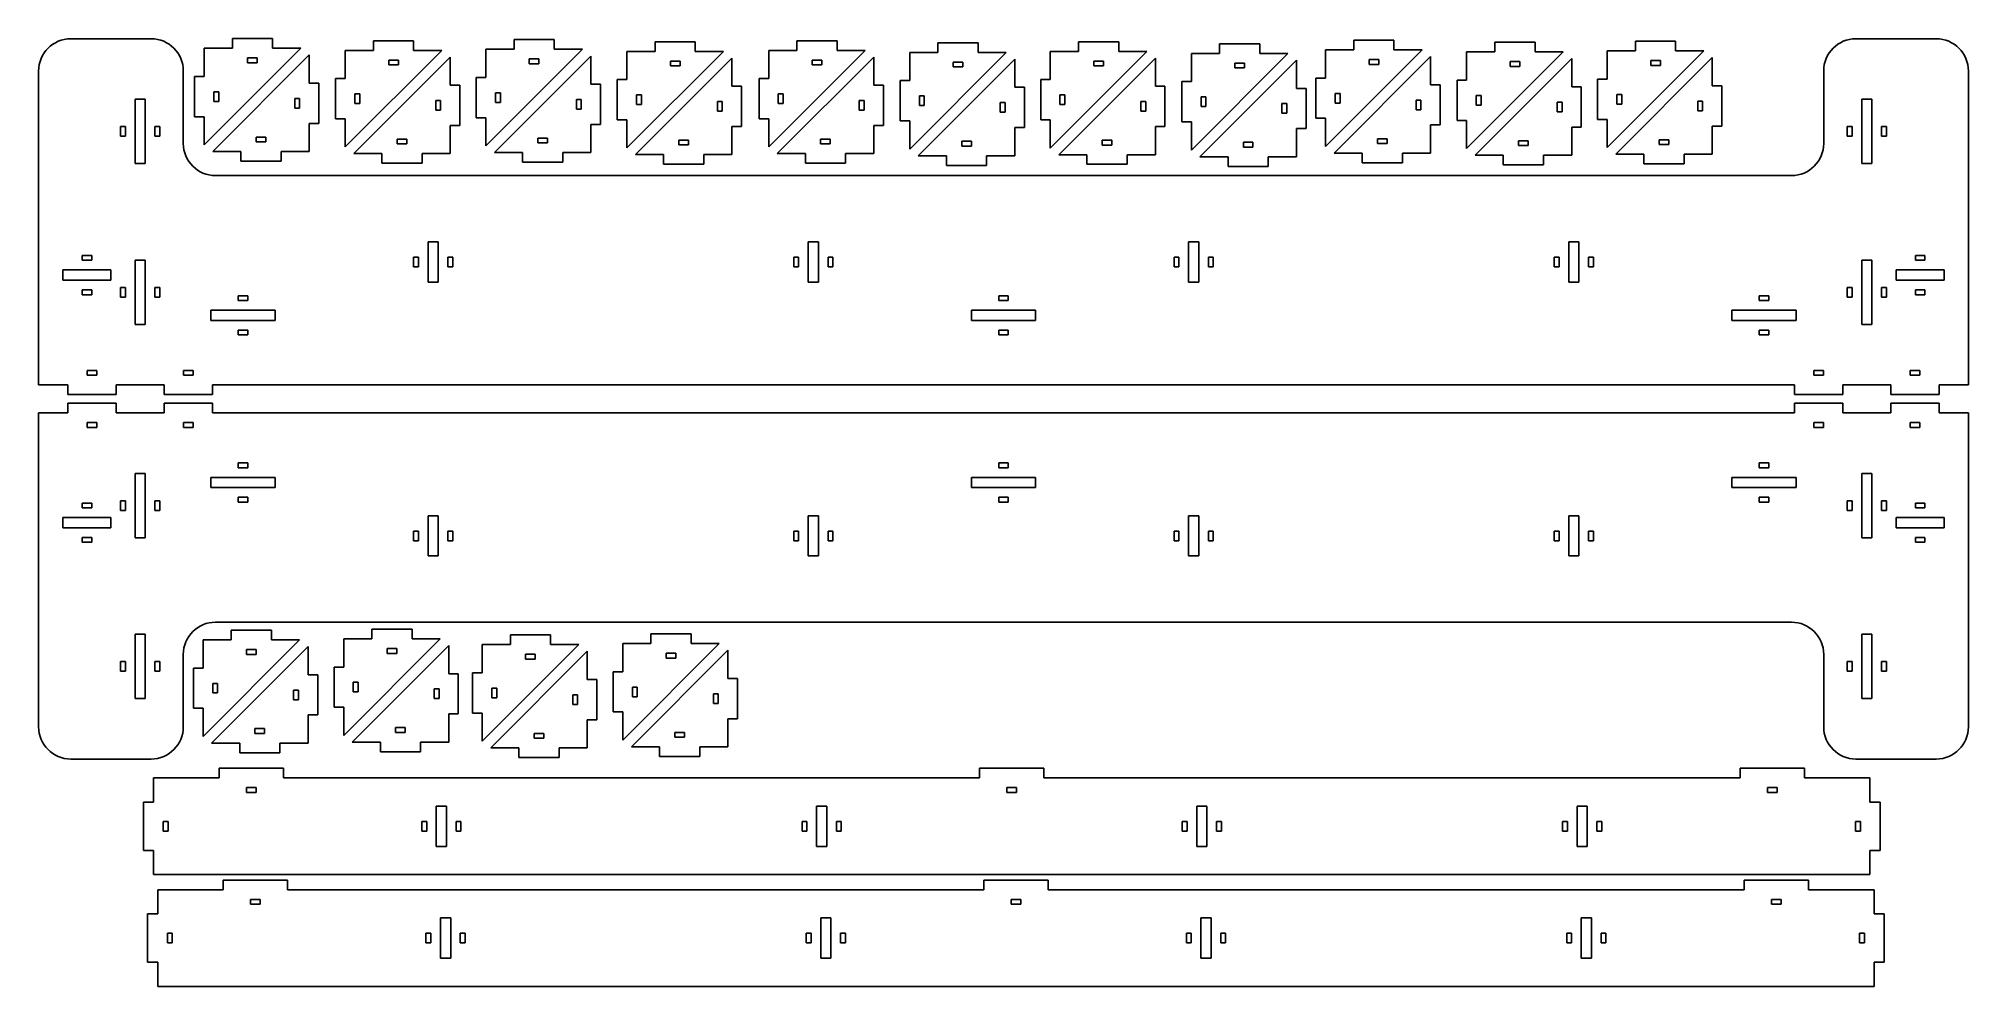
# Model space of a CAD drawing. Header units: millimetres. Extents: x 6 to 606, y 7 to 302.
import ezdxf

# ---------------------------------------------------------------- set-up
doc = ezdxf.new("R2010")
doc.units = ezdxf.units.MM

msp = doc.modelspace()

# ---------------------------------------------------------------- linework, layer by layer
at = {"color": 7, "linetype": 'Continuous', "lineweight": 25}
for p, q in [((40.79, 301.67), (15.79, 301.67)), ((66.04, 301.72), (66.04, 298.72)), ((78.54, 301.72), (66.04, 301.72)), ((78.54, 298.72), (78.54, 301.72)), ((109.89, 301.08), (109.89, 298.08)), ((122.39, 301.08), (109.89, 301.08)), ((122.39, 298.08), (122.39, 301.08)), ((153.61, 301.4), (153.61, 298.4)), ((166.11, 301.4), (153.61, 301.4)), ((166.11, 298.4), (166.11, 301.4)), ((197.46, 300.76), (197.46, 297.76)), ((209.96, 300.76), (197.46, 300.76)), ((209.96, 297.76), (209.96, 300.76)), ((241.53, 301.06), (241.53, 298.06)), ((254.03, 301.06), (241.53, 301.06)), ((254.03, 298.06), (254.03, 301.06)), ((285.39, 300.42), (285.39, 297.42)), ((297.89, 300.42), (285.39, 300.42)), ((297.89, 297.42), (297.89, 300.42)), ((329.1, 300.74), (329.1, 297.74)), ((341.6, 300.74), (329.1, 300.74)), ((341.6, 297.74), (341.6, 300.74)), ((372.96, 300.1), (372.96, 297.1)), ((385.46, 300.1), (372.96, 300.1)), ((385.46, 297.1), (385.46, 300.1)), ((414.69, 301.22), (414.69, 298.22)), ((427.19, 301.22), (414.69, 301.22)), ((427.19, 298.22), (427.19, 301.22)), ((458.54, 300.57), (458.54, 297.57)), ((471.04, 300.57), (458.54, 300.57)), ((471.04, 297.57), (471.04, 300.57)), ((502.26, 300.89), (502.26, 297.89)), ((514.76, 300.89), (502.26, 300.89)), ((514.76, 297.89), (514.76, 300.89)), ((595.79, 301.67), (570.79, 301.67)), ((66.04, 298.72), (57.29, 298.72)), ((57.29, 268.72), (87.29, 298.72)), ((57.29, 298.72), (57.29, 289.97)), ((89.94, 296.65), (59.94, 266.65)), ((70.79, 295.72), (70.79, 294.22)), ((73.79, 295.72), (70.79, 295.72)), ((70.79, 294.22), (73.79, 294.22)), ((73.79, 294.22), (73.79, 295.72)), ((87.29, 298.72), (78.54, 298.72)), ((89.94, 287.9), (89.94, 296.65)), ((109.89, 298.08), (101.14, 298.08)), ((101.14, 268.08), (131.14, 298.08)), ((101.14, 298.08), (101.14, 289.33)), ((133.79, 296), (103.79, 266)), ((114.64, 295.08), (114.64, 293.58)), ((117.64, 295.08), (114.64, 295.08)), ((117.64, 293.58), (117.64, 295.08)), ((131.14, 298.08), (122.39, 298.08)), ((133.79, 287.25), (133.79, 296)), ((153.61, 298.4), (144.86, 298.4)), ((144.86, 268.4), (174.86, 298.4)), ((144.86, 298.4), (144.86, 289.65)), ((177.51, 296.32), (147.51, 266.32)), ((158.36, 295.4), (158.36, 293.9)), ((161.36, 295.4), (158.36, 295.4)), ((161.36, 293.9), (161.36, 295.4)), ((174.86, 298.4), (166.11, 298.4)), ((177.51, 287.57), (177.51, 296.32)), ((197.46, 297.76), (188.71, 297.76)), ((188.71, 267.76), (218.71, 297.76)), ((188.71, 297.76), (188.71, 289.01)), ((221.36, 295.68), (191.36, 265.68)), ((202.21, 294.76), (202.21, 293.26)), ((205.21, 294.76), (202.21, 294.76)), ((205.21, 293.26), (205.21, 294.76)), ((218.71, 297.76), (209.96, 297.76)), ((221.36, 286.93), (221.36, 295.68)), ((241.53, 298.06), (232.78, 298.06)), ((232.78, 268.06), (262.78, 298.06)), ((232.78, 298.06), (232.78, 289.31)), ((265.43, 295.99), (235.43, 265.99)), ((246.28, 295.06), (246.28, 293.56)), ((249.28, 295.06), (246.28, 295.06)), ((249.28, 293.56), (249.28, 295.06)), ((262.78, 298.06), (254.03, 298.06)), ((265.43, 287.24), (265.43, 295.99)), ((285.39, 297.42), (276.64, 297.42)), ((276.64, 267.42), (306.64, 297.42)), ((276.64, 297.42), (276.64, 288.67)), ((309.29, 295.35), (279.29, 265.35)), ((290.14, 294.42), (290.14, 292.92)), ((293.14, 294.42), (290.14, 294.42)), ((293.14, 292.92), (293.14, 294.42)), ((306.64, 297.42), (297.89, 297.42)), ((309.29, 286.6), (309.29, 295.35)), ((329.1, 297.74), (320.35, 297.74)), ((320.35, 267.74), (350.35, 297.74)), ((320.35, 297.74), (320.35, 288.99)), ((353, 295.67), (323, 265.67)), ((333.85, 294.74), (333.85, 293.24)), ((336.85, 294.74), (333.85, 294.74)), ((336.85, 293.24), (336.85, 294.74)), ((350.35, 297.74), (341.6, 297.74)), ((353, 286.92), (353, 295.67)), ((372.96, 297.1), (364.21, 297.1)), ((364.21, 267.1), (394.21, 297.1)), ((364.21, 297.1), (364.21, 288.35)), ((396.86, 295.02), (366.86, 265.02)), ((377.71, 294.1), (377.71, 292.6)), ((380.71, 294.1), (377.71, 294.1)), ((380.71, 292.6), (380.71, 294.1)), ((394.21, 297.1), (385.46, 297.1)), ((396.86, 286.27), (396.86, 295.02)), ((414.69, 298.22), (405.94, 298.22)), ((405.94, 268.22), (435.94, 298.22)), ((405.94, 298.22), (405.94, 289.47)), ((438.59, 296.14), (408.59, 266.14)), ((419.44, 295.22), (419.44, 293.72)), ((422.44, 295.22), (419.44, 295.22)), ((422.44, 293.72), (422.44, 295.22)), ((435.94, 298.22), (427.19, 298.22)), ((438.59, 287.39), (438.59, 296.14)), ((458.54, 297.57), (449.79, 297.57)), ((449.79, 267.57), (479.79, 297.57)), ((449.79, 297.57), (449.79, 288.82)), ((482.44, 295.5), (452.44, 265.5)), ((463.29, 294.57), (463.29, 293.07)), ((466.29, 294.57), (463.29, 294.57)), ((466.29, 293.07), (466.29, 294.57)), ((479.79, 297.57), (471.04, 297.57)), ((482.44, 286.75), (482.44, 295.5)), ((502.26, 297.89), (493.51, 297.89)), ((493.51, 267.89), (523.51, 297.89)), ((493.51, 297.89), (493.51, 289.14)), ((526.16, 295.82), (496.16, 265.82)), ((507.01, 294.89), (507.01, 293.39)), ((510.01, 294.89), (507.01, 294.89)), ((510.01, 293.39), (510.01, 294.89)), ((523.51, 297.89), (514.76, 297.89)), ((526.16, 287.07), (526.16, 295.82)), ((5.79, 291.67), (5.79, 194.17)), ((50.79, 269.17), (50.79, 291.67)), ((54.29, 289.97), (54.29, 277.47)), ((57.29, 289.97), (54.29, 289.97)), ((98.14, 289.33), (98.14, 276.83)), ((101.14, 289.33), (98.14, 289.33)), ((114.64, 293.58), (117.64, 293.58)), ((141.86, 289.65), (141.86, 277.15)), ((144.86, 289.65), (141.86, 289.65)), ((158.36, 293.9), (161.36, 293.9)), ((185.71, 289.01), (185.71, 276.51)), ((188.71, 289.01), (185.71, 289.01)), ((202.21, 293.26), (205.21, 293.26)), ((229.78, 289.31), (229.78, 276.81)), ((232.78, 289.31), (229.78, 289.31)), ((246.28, 293.56), (249.28, 293.56)), ((273.64, 288.67), (273.64, 276.17)), ((276.64, 288.67), (273.64, 288.67)), ((290.14, 292.92), (293.14, 292.92)), ((317.35, 288.99), (317.35, 276.49)), ((320.35, 288.99), (317.35, 288.99)), ((333.85, 293.24), (336.85, 293.24)), ((361.21, 288.35), (361.21, 275.85)), ((364.21, 288.35), (361.21, 288.35)), ((377.71, 292.6), (380.71, 292.6)), ((402.94, 289.47), (402.94, 276.97)), ((405.94, 289.47), (402.94, 289.47)), ((419.44, 293.72), (422.44, 293.72)), ((446.79, 288.82), (446.79, 276.32)), ((449.79, 288.82), (446.79, 288.82)), ((463.29, 293.07), (466.29, 293.07)), ((490.51, 289.14), (490.51, 276.64)), ((493.51, 289.14), (490.51, 289.14)), ((507.01, 293.39), (510.01, 293.39)), ((560.79, 291.67), (560.79, 269.17)), ((605.79, 194.17), (605.79, 291.67)), ((38.96, 282.92), (35.79, 282.92)), ((35.79, 282.92), (35.79, 262.92)), ((38.96, 262.92), (38.96, 282.92)), ((61.79, 285.22), (60.29, 285.22)), ((60.29, 285.22), (60.29, 282.22)), ((60.29, 282.22), (61.79, 282.22)), ((61.79, 282.22), (61.79, 285.22)), ((86.94, 283.15), (85.44, 283.15)), ((85.44, 283.15), (85.44, 280.15)), ((86.94, 280.15), (86.94, 283.15)), ((92.94, 287.9), (89.94, 287.9)), ((92.94, 275.4), (92.94, 287.9)), ((105.64, 284.58), (104.14, 284.58)), ((104.14, 284.58), (104.14, 281.58)), ((105.64, 281.58), (105.64, 284.58)), ((130.79, 282.5), (129.29, 282.5)), ((129.29, 282.5), (129.29, 279.5)), ((130.79, 279.5), (130.79, 282.5)), ((136.79, 287.25), (133.79, 287.25)), ((136.79, 274.75), (136.79, 287.25)), ((149.36, 284.9), (147.86, 284.9)), ((147.86, 284.9), (147.86, 281.9)), ((149.36, 281.9), (149.36, 284.9)), ((174.51, 282.82), (173.01, 282.82)), ((173.01, 282.82), (173.01, 279.82)), ((174.51, 279.82), (174.51, 282.82)), ((180.51, 287.57), (177.51, 287.57)), ((180.51, 275.07), (180.51, 287.57)), ((193.21, 284.26), (191.71, 284.26)), ((191.71, 284.26), (191.71, 281.26)), ((193.21, 281.26), (193.21, 284.26)), ((218.36, 282.18), (216.86, 282.18)), ((216.86, 282.18), (216.86, 279.18)), ((218.36, 279.18), (218.36, 282.18)), ((224.36, 286.93), (221.36, 286.93)), ((224.36, 274.43), (224.36, 286.93)), ((237.28, 284.56), (235.78, 284.56)), ((235.78, 284.56), (235.78, 281.56)), ((237.28, 281.56), (237.28, 284.56)), ((262.43, 282.49), (260.93, 282.49)), ((260.93, 282.49), (260.93, 279.49)), ((262.43, 279.49), (262.43, 282.49)), ((268.43, 287.24), (265.43, 287.24)), ((268.43, 274.74), (268.43, 287.24)), ((281.14, 283.92), (279.64, 283.92)), ((279.64, 283.92), (279.64, 280.92)), ((281.14, 280.92), (281.14, 283.92)), ((312.29, 286.6), (309.29, 286.6)), ((312.29, 274.1), (312.29, 286.6)), ((324.85, 284.24), (323.35, 284.24)), ((323.35, 284.24), (323.35, 281.24)), ((324.85, 281.24), (324.85, 284.24)), ((350, 282.17), (348.5, 282.17)), ((348.5, 282.17), (348.5, 279.17)), ((350, 279.17), (350, 282.17)), ((356, 286.92), (353, 286.92)), ((356, 274.42), (356, 286.92)), ((368.71, 283.6), (367.21, 283.6)), ((367.21, 283.6), (367.21, 280.6)), ((368.71, 280.6), (368.71, 283.6)), ((399.86, 286.27), (396.86, 286.27)), ((399.86, 273.77), (399.86, 286.27)), ((410.44, 284.72), (408.94, 284.72)), ((408.94, 284.72), (408.94, 281.72)), ((410.44, 281.72), (410.44, 284.72)), ((435.59, 282.64), (434.09, 282.64)), ((434.09, 282.64), (434.09, 279.64)), ((435.59, 279.64), (435.59, 282.64)), ((441.59, 287.39), (438.59, 287.39)), ((441.59, 274.89), (441.59, 287.39)), ((454.29, 284.07), (452.79, 284.07)), ((452.79, 284.07), (452.79, 281.07)), ((454.29, 281.07), (454.29, 284.07)), ((485.44, 286.75), (482.44, 286.75)), ((485.44, 274.25), (485.44, 286.75)), ((498.01, 284.39), (496.51, 284.39)), ((496.51, 284.39), (496.51, 281.39)), ((498.01, 281.39), (498.01, 284.39)), ((523.16, 282.32), (521.66, 282.32)), ((521.66, 282.32), (521.66, 279.32)), ((523.16, 279.32), (523.16, 282.32)), ((529.16, 287.07), (526.16, 287.07)), ((529.16, 274.57), (529.16, 287.07)), ((575.79, 282.92), (572.61, 282.92)), ((572.61, 282.92), (572.61, 262.92)), ((575.79, 262.92), (575.79, 282.92)), ((54.29, 277.47), (57.29, 277.47)), ((57.29, 277.47), (57.29, 268.72)), ((85.44, 280.15), (86.94, 280.15)), ((98.14, 276.83), (101.14, 276.83)), ((101.14, 276.83), (101.14, 268.08)), ((104.14, 281.58), (105.64, 281.58)), ((129.29, 279.5), (130.79, 279.5)), ((141.86, 277.15), (144.86, 277.15)), ((144.86, 277.15), (144.86, 268.4)), ((147.86, 281.9), (149.36, 281.9)), ((173.01, 279.82), (174.51, 279.82)), ((185.71, 276.51), (188.71, 276.51)), ((188.71, 276.51), (188.71, 267.76)), ((191.71, 281.26), (193.21, 281.26)), ((216.86, 279.18), (218.36, 279.18)), ((229.78, 276.81), (232.78, 276.81)), ((232.78, 276.81), (232.78, 268.06)), ((235.78, 281.56), (237.28, 281.56)), ((260.93, 279.49), (262.43, 279.49)), ((273.64, 276.17), (276.64, 276.17)), ((276.64, 276.17), (276.64, 267.42)), ((279.64, 280.92), (281.14, 280.92)), ((306.29, 281.85), (304.79, 281.85)), ((304.79, 281.85), (304.79, 278.85)), ((304.79, 278.85), (306.29, 278.85)), ((306.29, 278.85), (306.29, 281.85)), ((317.35, 276.49), (320.35, 276.49)), ((320.35, 276.49), (320.35, 267.74)), ((323.35, 281.24), (324.85, 281.24)), ((348.5, 279.17), (350, 279.17)), ((367.21, 280.6), (368.71, 280.6)), ((393.86, 281.52), (392.36, 281.52)), ((392.36, 281.52), (392.36, 278.52)), ((392.36, 278.52), (393.86, 278.52)), ((393.86, 278.52), (393.86, 281.52)), ((402.94, 276.97), (405.94, 276.97)), ((405.94, 276.97), (405.94, 268.22)), ((408.94, 281.72), (410.44, 281.72)), ((434.09, 279.64), (435.59, 279.64)), ((446.79, 276.32), (449.79, 276.32)), ((449.79, 276.32), (449.79, 267.57)), ((452.79, 281.07), (454.29, 281.07)), ((479.44, 282), (477.94, 282)), ((477.94, 282), (477.94, 279)), ((477.94, 279), (479.44, 279)), ((479.44, 279), (479.44, 282)), ((490.51, 276.64), (493.51, 276.64)), ((493.51, 276.64), (493.51, 267.89)), ((496.51, 281.39), (498.01, 281.39)), ((521.66, 279.32), (523.16, 279.32)), ((32.79, 274.42), (31.29, 274.42)), ((31.29, 274.42), (31.29, 271.42)), ((31.29, 271.42), (32.79, 271.42)), ((32.79, 271.42), (32.79, 274.42)), ((43.46, 274.42), (41.96, 274.42)), ((41.96, 274.42), (41.96, 271.42)), ((41.96, 271.42), (43.46, 271.42)), ((43.46, 271.42), (43.46, 274.42)), ((76.44, 271.15), (73.44, 271.15)), ((73.44, 271.15), (73.44, 269.65)), ((76.44, 269.65), (76.44, 271.15)), ((89.94, 275.4), (92.94, 275.4)), ((89.94, 266.65), (89.94, 275.4)), ((120.29, 270.5), (117.29, 270.5)), ((117.29, 270.5), (117.29, 269)), ((120.29, 269), (120.29, 270.5)), ((133.79, 274.75), (136.79, 274.75)), ((133.79, 266), (133.79, 274.75)), ((164.01, 270.82), (161.01, 270.82)), ((161.01, 270.82), (161.01, 269.32)), ((164.01, 269.32), (164.01, 270.82)), ((177.51, 275.07), (180.51, 275.07)), ((177.51, 266.32), (177.51, 275.07)), ((207.86, 270.18), (204.86, 270.18)), ((204.86, 270.18), (204.86, 268.68)), ((207.86, 268.68), (207.86, 270.18)), ((221.36, 274.43), (224.36, 274.43)), ((221.36, 265.68), (221.36, 274.43)), ((251.93, 270.49), (248.93, 270.49)), ((248.93, 270.49), (248.93, 268.99)), ((251.93, 268.99), (251.93, 270.49)), ((265.43, 274.74), (268.43, 274.74)), ((265.43, 265.99), (265.43, 274.74)), ((309.29, 274.1), (312.29, 274.1)), ((309.29, 265.35), (309.29, 274.1)), ((339.5, 270.17), (336.5, 270.17)), ((336.5, 270.17), (336.5, 268.67)), ((339.5, 268.67), (339.5, 270.17)), ((353, 274.42), (356, 274.42)), ((353, 265.67), (353, 274.42)), ((361.21, 275.85), (364.21, 275.85)), ((364.21, 275.85), (364.21, 267.1)), ((396.86, 273.77), (399.86, 273.77)), ((396.86, 265.02), (396.86, 273.77)), ((425.09, 270.64), (422.09, 270.64)), ((422.09, 270.64), (422.09, 269.14)), ((425.09, 269.14), (425.09, 270.64)), ((438.59, 274.89), (441.59, 274.89)), ((438.59, 266.14), (438.59, 274.89)), ((482.44, 274.25), (485.44, 274.25)), ((482.44, 265.5), (482.44, 274.25)), ((512.66, 270.32), (509.66, 270.32)), ((509.66, 270.32), (509.66, 268.82)), ((512.66, 268.82), (512.66, 270.32)), ((526.16, 274.57), (529.16, 274.57)), ((526.16, 265.82), (526.16, 274.57)), ((569.61, 274.42), (568.11, 274.42)), ((568.11, 274.42), (568.11, 271.42)), ((568.11, 271.42), (569.61, 271.42)), ((569.61, 271.42), (569.61, 274.42)), ((580.29, 274.42), (578.79, 274.42)), ((578.79, 274.42), (578.79, 271.42)), ((578.79, 271.42), (580.29, 271.42)), ((580.29, 271.42), (580.29, 274.42)), ((59.94, 266.65), (68.69, 266.65)), ((68.69, 266.65), (68.69, 263.65)), ((73.44, 269.65), (76.44, 269.65)), ((81.19, 263.65), (81.19, 266.65)), ((81.19, 266.65), (89.94, 266.65)), ((103.79, 266), (112.54, 266)), ((112.54, 266), (112.54, 263)), ((117.29, 269), (120.29, 269)), ((125.04, 263), (125.04, 266)), ((125.04, 266), (133.79, 266)), ((147.51, 266.32), (156.26, 266.32)), ((156.26, 266.32), (156.26, 263.32)), ((161.01, 269.32), (164.01, 269.32)), ((168.76, 263.32), (168.76, 266.32)), ((168.76, 266.32), (177.51, 266.32)), ((191.36, 265.68), (200.11, 265.68)), ((200.11, 265.68), (200.11, 262.68)), ((204.86, 268.68), (207.86, 268.68)), ((212.61, 262.68), (212.61, 265.68)), ((212.61, 265.68), (221.36, 265.68)), ((235.43, 265.99), (244.18, 265.99)), ((244.18, 265.99), (244.18, 262.99)), ((248.93, 268.99), (251.93, 268.99)), ((256.68, 262.99), (256.68, 265.99)), ((256.68, 265.99), (265.43, 265.99)), ((279.29, 265.35), (288.04, 265.35)), ((288.04, 265.35), (288.04, 262.35)), ((295.79, 269.85), (292.79, 269.85)), ((292.79, 269.85), (292.79, 268.35)), ((292.79, 268.35), (295.79, 268.35)), ((295.79, 268.35), (295.79, 269.85)), ((300.54, 262.35), (300.54, 265.35)), ((300.54, 265.35), (309.29, 265.35)), ((323, 265.67), (331.75, 265.67)), ((331.75, 265.67), (331.75, 262.67)), ((336.5, 268.67), (339.5, 268.67)), ((344.25, 262.67), (344.25, 265.67)), ((344.25, 265.67), (353, 265.67)), ((366.86, 265.02), (375.61, 265.02)), ((375.61, 265.02), (375.61, 262.02)), ((383.36, 269.52), (380.36, 269.52)), ((380.36, 269.52), (380.36, 268.02)), ((380.36, 268.02), (383.36, 268.02)), ((383.36, 268.02), (383.36, 269.52)), ((388.11, 262.02), (388.11, 265.02)), ((388.11, 265.02), (396.86, 265.02)), ((408.59, 266.14), (417.34, 266.14)), ((417.34, 266.14), (417.34, 263.14)), ((422.09, 269.14), (425.09, 269.14)), ((429.84, 263.14), (429.84, 266.14)), ((429.84, 266.14), (438.59, 266.14)), ((452.44, 265.5), (461.19, 265.5)), ((461.19, 265.5), (461.19, 262.5)), ((468.94, 270), (465.94, 270)), ((465.94, 270), (465.94, 268.5)), ((465.94, 268.5), (468.94, 268.5)), ((468.94, 268.5), (468.94, 270)), ((473.69, 262.5), (473.69, 265.5)), ((473.69, 265.5), (482.44, 265.5)), ((496.16, 265.82), (504.91, 265.82)), ((504.91, 265.82), (504.91, 262.82)), ((509.66, 268.82), (512.66, 268.82)), ((517.41, 262.82), (517.41, 265.82)), ((517.41, 265.82), (526.16, 265.82)), ((35.79, 262.92), (38.96, 262.92)), ((550.79, 259.17), (60.79, 259.17)), ((68.69, 263.65), (81.19, 263.65)), ((112.54, 263), (125.04, 263)), ((156.26, 263.32), (168.76, 263.32)), ((200.11, 262.68), (212.61, 262.68)), ((244.18, 262.99), (256.68, 262.99)), ((288.04, 262.35), (300.54, 262.35)), ((331.75, 262.67), (344.25, 262.67)), ((375.61, 262.02), (388.11, 262.02)), ((417.34, 263.14), (429.84, 263.14)), ((461.19, 262.5), (473.69, 262.5)), ((504.91, 262.82), (517.41, 262.82)), ((572.61, 262.92), (575.79, 262.92)), ((22.29, 234.35), (19.29, 234.35)), ((19.29, 234.35), (19.29, 232.85)), ((22.29, 232.85), (22.29, 234.35)), ((130.05, 238.6), (126.87, 238.6)), ((126.87, 238.6), (126.87, 226.1)), ((130.05, 226.1), (130.05, 238.6)), ((248.27, 238.6), (245.09, 238.6)), ((245.09, 238.6), (245.09, 226.1)), ((248.27, 226.1), (248.27, 238.6)), ((366.49, 238.6), (363.31, 238.6)), ((363.31, 238.6), (363.31, 226.1)), ((366.49, 226.1), (366.49, 238.6)), ((484.71, 238.6), (481.53, 238.6)), ((481.53, 238.6), (481.53, 226.1)), ((484.71, 226.1), (484.71, 238.6)), ((592.29, 234.35), (589.29, 234.35)), ((589.29, 234.35), (589.29, 232.85)), ((592.29, 232.85), (592.29, 234.35)), ((28.29, 229.85), (13.29, 229.85)), ((13.29, 229.85), (13.29, 226.67)), ((19.29, 232.85), (22.29, 232.85)), ((28.29, 226.67), (28.29, 229.85)), ((38.96, 232.92), (35.79, 232.92)), ((35.79, 232.92), (35.79, 212.92)), ((38.96, 212.92), (38.96, 232.92)), ((123.87, 233.85), (122.37, 233.85)), ((122.37, 233.85), (122.37, 230.85)), ((122.37, 230.85), (123.87, 230.85)), ((123.87, 230.85), (123.87, 233.85)), ((134.55, 233.85), (133.05, 233.85)), ((133.05, 233.85), (133.05, 230.85)), ((133.05, 230.85), (134.55, 230.85)), ((134.55, 230.85), (134.55, 233.85)), ((242.09, 233.85), (240.59, 233.85)), ((240.59, 233.85), (240.59, 230.85)), ((240.59, 230.85), (242.09, 230.85)), ((242.09, 230.85), (242.09, 233.85)), ((252.77, 233.85), (251.27, 233.85)), ((251.27, 233.85), (251.27, 230.85)), ((251.27, 230.85), (252.77, 230.85)), ((252.77, 230.85), (252.77, 233.85)), ((360.31, 233.85), (358.81, 233.85)), ((358.81, 233.85), (358.81, 230.85)), ((358.81, 230.85), (360.31, 230.85)), ((360.31, 230.85), (360.31, 233.85)), ((370.99, 233.85), (369.49, 233.85)), ((369.49, 233.85), (369.49, 230.85)), ((369.49, 230.85), (370.99, 230.85)), ((370.99, 230.85), (370.99, 233.85)), ((478.53, 233.85), (477.03, 233.85)), ((477.03, 233.85), (477.03, 230.85)), ((477.03, 230.85), (478.53, 230.85)), ((478.53, 230.85), (478.53, 233.85)), ((489.21, 233.85), (487.71, 233.85)), ((487.71, 233.85), (487.71, 230.85)), ((487.71, 230.85), (489.21, 230.85)), ((489.21, 230.85), (489.21, 233.85)), ((575.79, 232.92), (572.61, 232.92)), ((572.61, 232.92), (572.61, 212.92)), ((575.79, 212.92), (575.79, 232.92)), ((598.29, 229.85), (583.29, 229.85)), ((583.29, 229.85), (583.29, 226.67)), ((589.29, 232.85), (592.29, 232.85)), ((598.29, 226.67), (598.29, 229.85)), ((13.29, 226.67), (28.29, 226.67)), ((22.29, 223.67), (19.29, 223.67)), ((19.29, 223.67), (19.29, 222.17)), ((19.29, 222.17), (22.29, 222.17)), ((22.29, 222.17), (22.29, 223.67)), ((32.79, 224.42), (31.29, 224.42)), ((31.29, 224.42), (31.29, 221.42)), ((32.79, 221.42), (32.79, 224.42)), ((43.46, 224.42), (41.96, 224.42)), ((41.96, 224.42), (41.96, 221.42)), ((43.46, 221.42), (43.46, 224.42)), ((126.87, 226.1), (130.05, 226.1)), ((245.09, 226.1), (248.27, 226.1)), ((363.31, 226.1), (366.49, 226.1)), ((481.53, 226.1), (484.71, 226.1)), ((569.61, 224.42), (568.11, 224.42)), ((568.11, 224.42), (568.11, 221.42)), ((569.61, 221.42), (569.61, 224.42)), ((580.29, 224.42), (578.79, 224.42)), ((578.79, 224.42), (578.79, 221.42)), ((580.29, 221.42), (580.29, 224.42)), ((583.29, 226.67), (598.29, 226.67)), ((592.29, 223.67), (589.29, 223.67)), ((589.29, 223.67), (589.29, 222.17)), ((589.29, 222.17), (592.29, 222.17)), ((592.29, 222.17), (592.29, 223.67)), ((31.29, 221.42), (32.79, 221.42)), ((41.96, 221.42), (43.46, 221.42)), ((79.35, 217.35), (59.35, 217.35)), ((59.35, 217.35), (59.35, 214.17)), ((70.85, 221.85), (67.85, 221.85)), ((67.85, 221.85), (67.85, 220.35)), ((67.85, 220.35), (70.85, 220.35)), ((70.85, 220.35), (70.85, 221.85)), ((79.35, 214.17), (79.35, 217.35)), ((315.79, 217.35), (295.79, 217.35)), ((295.79, 217.35), (295.79, 214.17)), ((307.29, 221.85), (304.29, 221.85)), ((304.29, 221.85), (304.29, 220.35)), ((304.29, 220.35), (307.29, 220.35)), ((307.29, 220.35), (307.29, 221.85)), ((315.79, 214.17), (315.79, 217.35)), ((552.23, 217.35), (532.23, 217.35)), ((532.23, 217.35), (532.23, 214.17)), ((543.73, 221.85), (540.73, 221.85)), ((540.73, 221.85), (540.73, 220.35)), ((540.73, 220.35), (543.73, 220.35)), ((543.73, 220.35), (543.73, 221.85)), ((552.23, 214.17), (552.23, 217.35)), ((568.11, 221.42), (569.61, 221.42)), ((578.79, 221.42), (580.29, 221.42)), ((35.79, 212.92), (38.96, 212.92)), ((59.35, 214.17), (79.35, 214.17)), ((70.85, 211.17), (67.85, 211.17)), ((67.85, 211.17), (67.85, 209.67)), ((70.85, 209.67), (70.85, 211.17)), ((295.79, 214.17), (315.79, 214.17)), ((307.29, 211.17), (304.29, 211.17)), ((304.29, 211.17), (304.29, 209.67)), ((307.29, 209.67), (307.29, 211.17)), ((532.23, 214.17), (552.23, 214.17)), ((543.73, 211.17), (540.73, 211.17)), ((540.73, 211.17), (540.73, 209.67)), ((543.73, 209.67), (543.73, 211.17)), ((572.61, 212.92), (575.79, 212.92)), ((67.85, 209.67), (70.85, 209.67)), ((304.29, 209.67), (307.29, 209.67)), ((540.73, 209.67), (543.73, 209.67)), ((23.88, 198.67), (20.88, 198.67)), ((20.88, 198.67), (20.88, 197.17)), ((23.88, 197.17), (23.88, 198.67)), ((53.88, 198.67), (50.88, 198.67)), ((50.88, 198.67), (50.88, 197.17)), ((53.88, 197.17), (53.88, 198.67)), ((560.7, 198.67), (557.7, 198.67)), ((557.7, 198.67), (557.7, 197.17)), ((560.7, 197.17), (560.7, 198.67)), ((590.7, 198.67), (587.7, 198.67)), ((587.7, 198.67), (587.7, 197.17)), ((590.7, 197.17), (590.7, 198.67)), ((5.79, 194.17), (14.88, 194.17)), ((14.88, 194.17), (14.88, 191.17)), ((20.88, 197.17), (23.88, 197.17)), ((29.88, 191.17), (29.88, 194.17)), ((29.88, 194.17), (44.88, 194.17)), ((44.88, 194.17), (44.88, 191.17)), ((50.88, 197.17), (53.88, 197.17)), ((59.88, 191.17), (59.88, 194.17)), ((59.88, 194.17), (551.7, 194.17)), ((551.7, 194.17), (551.7, 191.17)), ((557.7, 197.17), (560.7, 197.17)), ((566.7, 191.17), (566.7, 194.17)), ((566.7, 194.17), (581.7, 194.17)), ((581.7, 194.17), (581.7, 191.17)), ((587.7, 197.17), (590.7, 197.17)), ((596.7, 191.17), (596.7, 194.17)), ((596.7, 194.17), (605.79, 194.17)), ((14.88, 191.17), (29.88, 191.17)), ((14.88, 188.42), (14.88, 185.42)), ((29.88, 188.42), (14.88, 188.42)), ((29.88, 185.42), (29.88, 188.42)), ((44.88, 191.17), (59.88, 191.17)), ((44.88, 188.42), (44.88, 185.42)), ((59.88, 188.42), (44.88, 188.42)), ((59.88, 185.42), (59.88, 188.42)), ((551.7, 191.17), (566.7, 191.17)), ((551.7, 188.42), (551.7, 185.42)), ((566.7, 188.42), (551.7, 188.42)), ((566.7, 185.42), (566.7, 188.42)), ((581.7, 191.17), (596.7, 191.17)), ((581.7, 188.42), (581.7, 185.42)), ((596.7, 188.42), (581.7, 188.42)), ((596.7, 185.42), (596.7, 188.42)), ((5.79, 185.42), (5.79, 87.92)), ((14.88, 185.42), (5.79, 185.42)), ((23.88, 182.42), (20.88, 182.42)), ((20.88, 182.42), (20.88, 180.92)), ((20.88, 180.92), (23.88, 180.92)), ((23.88, 180.92), (23.88, 182.42)), ((44.88, 185.42), (29.88, 185.42)), ((53.88, 182.42), (50.88, 182.42)), ((50.88, 182.42), (50.88, 180.92)), ((50.88, 180.92), (53.88, 180.92)), ((53.88, 180.92), (53.88, 182.42)), ((551.7, 185.42), (59.88, 185.42)), ((560.7, 182.42), (557.7, 182.42)), ((557.7, 182.42), (557.7, 180.92)), ((557.7, 180.92), (560.7, 180.92)), ((560.7, 180.92), (560.7, 182.42)), ((581.7, 185.42), (566.7, 185.42)), ((590.7, 182.42), (587.7, 182.42)), ((587.7, 182.42), (587.7, 180.92)), ((587.7, 180.92), (590.7, 180.92)), ((590.7, 180.92), (590.7, 182.42)), ((605.79, 185.42), (596.7, 185.42)), ((605.79, 87.92), (605.79, 185.42)), ((70.85, 169.92), (67.85, 169.92)), ((67.85, 169.92), (67.85, 168.42)), ((67.85, 168.42), (70.85, 168.42)), ((70.85, 168.42), (70.85, 169.92)), ((307.29, 169.92), (304.29, 169.92)), ((304.29, 169.92), (304.29, 168.42)), ((304.29, 168.42), (307.29, 168.42)), ((307.29, 168.42), (307.29, 169.92)), ((543.73, 169.92), (540.73, 169.92)), ((540.73, 169.92), (540.73, 168.42)), ((540.73, 168.42), (543.73, 168.42)), ((543.73, 168.42), (543.73, 169.92)), ((38.96, 166.67), (35.79, 166.67)), ((35.79, 166.67), (35.79, 146.67)), ((38.96, 146.67), (38.96, 166.67)), ((79.35, 165.42), (59.35, 165.42)), ((59.35, 165.42), (59.35, 162.25)), ((59.35, 162.25), (79.35, 162.25)), ((79.35, 162.25), (79.35, 165.42)), ((315.79, 165.42), (295.79, 165.42)), ((295.79, 165.42), (295.79, 162.25)), ((295.79, 162.25), (315.79, 162.25)), ((315.79, 162.25), (315.79, 165.42)), ((552.23, 165.42), (532.23, 165.42)), ((532.23, 165.42), (532.23, 162.25)), ((532.23, 162.25), (552.23, 162.25)), ((552.23, 162.25), (552.23, 165.42)), ((575.79, 166.67), (572.61, 166.67)), ((572.61, 166.67), (572.61, 146.67)), ((575.79, 146.67), (575.79, 166.67)), ((22.29, 157.42), (19.29, 157.42)), ((19.29, 157.42), (19.29, 155.92)), ((22.29, 155.92), (22.29, 157.42)), ((32.79, 158.17), (31.29, 158.17)), ((31.29, 158.17), (31.29, 155.17)), ((32.79, 155.17), (32.79, 158.17)), ((43.46, 158.17), (41.96, 158.17)), ((41.96, 158.17), (41.96, 155.17)), ((43.46, 155.17), (43.46, 158.17)), ((70.85, 159.25), (67.85, 159.25)), ((67.85, 159.25), (67.85, 157.75)), ((67.85, 157.75), (70.85, 157.75)), ((70.85, 157.75), (70.85, 159.25)), ((307.29, 159.25), (304.29, 159.25)), ((304.29, 159.25), (304.29, 157.75)), ((304.29, 157.75), (307.29, 157.75)), ((307.29, 157.75), (307.29, 159.25)), ((543.73, 159.25), (540.73, 159.25)), ((540.73, 159.25), (540.73, 157.75)), ((540.73, 157.75), (543.73, 157.75)), ((543.73, 157.75), (543.73, 159.25)), ((569.61, 158.17), (568.11, 158.17)), ((568.11, 158.17), (568.11, 155.17)), ((569.61, 155.17), (569.61, 158.17)), ((580.29, 158.17), (578.79, 158.17)), ((578.79, 158.17), (578.79, 155.17)), ((580.29, 155.17), (580.29, 158.17)), ((592.29, 157.42), (589.29, 157.42)), ((589.29, 157.42), (589.29, 155.92)), ((592.29, 155.92), (592.29, 157.42)), ((28.29, 152.92), (13.29, 152.92)), ((13.29, 152.92), (13.29, 149.75)), ((19.29, 155.92), (22.29, 155.92)), ((28.29, 149.75), (28.29, 152.92)), ((31.29, 155.17), (32.79, 155.17)), ((41.96, 155.17), (43.46, 155.17)), ((130.05, 153.5), (126.87, 153.5)), ((126.87, 153.5), (126.87, 141)), ((130.05, 141), (130.05, 153.5)), ((248.27, 153.5), (245.09, 153.5)), ((245.09, 153.5), (245.09, 141)), ((248.27, 141), (248.27, 153.5)), ((366.49, 153.5), (363.31, 153.5)), ((363.31, 153.5), (363.31, 141)), ((366.49, 141), (366.49, 153.5)), ((484.71, 153.5), (481.53, 153.5)), ((481.53, 153.5), (481.53, 141)), ((484.71, 141), (484.71, 153.5)), ((568.11, 155.17), (569.61, 155.17)), ((578.79, 155.17), (580.29, 155.17)), ((598.29, 152.92), (583.29, 152.92)), ((583.29, 152.92), (583.29, 149.75)), ((589.29, 155.92), (592.29, 155.92)), ((598.29, 149.75), (598.29, 152.92)), ((13.29, 149.75), (28.29, 149.75)), ((22.29, 146.75), (19.29, 146.75)), ((19.29, 146.75), (19.29, 145.25)), ((19.29, 145.25), (22.29, 145.25)), ((22.29, 145.25), (22.29, 146.75)), ((35.79, 146.67), (38.96, 146.67)), ((123.87, 148.75), (122.37, 148.75)), ((122.37, 148.75), (122.37, 145.75)), ((122.37, 145.75), (123.87, 145.75)), ((123.87, 145.75), (123.87, 148.75)), ((134.55, 148.75), (133.05, 148.75)), ((133.05, 148.75), (133.05, 145.75)), ((133.05, 145.75), (134.55, 145.75)), ((134.55, 145.75), (134.55, 148.75)), ((242.09, 148.75), (240.59, 148.75)), ((240.59, 148.75), (240.59, 145.75)), ((240.59, 145.75), (242.09, 145.75)), ((242.09, 145.75), (242.09, 148.75)), ((252.77, 148.75), (251.27, 148.75)), ((251.27, 148.75), (251.27, 145.75)), ((251.27, 145.75), (252.77, 145.75)), ((252.77, 145.75), (252.77, 148.75)), ((360.31, 148.75), (358.81, 148.75)), ((358.81, 148.75), (358.81, 145.75)), ((358.81, 145.75), (360.31, 145.75)), ((360.31, 145.75), (360.31, 148.75)), ((370.99, 148.75), (369.49, 148.75)), ((369.49, 148.75), (369.49, 145.75)), ((369.49, 145.75), (370.99, 145.75)), ((370.99, 145.75), (370.99, 148.75)), ((478.53, 148.75), (477.03, 148.75)), ((477.03, 148.75), (477.03, 145.75)), ((477.03, 145.75), (478.53, 145.75)), ((478.53, 145.75), (478.53, 148.75)), ((489.21, 148.75), (487.71, 148.75)), ((487.71, 148.75), (487.71, 145.75)), ((487.71, 145.75), (489.21, 145.75)), ((489.21, 145.75), (489.21, 148.75)), ((572.61, 146.67), (575.79, 146.67)), ((583.29, 149.75), (598.29, 149.75)), ((592.29, 146.75), (589.29, 146.75)), ((589.29, 146.75), (589.29, 145.25)), ((589.29, 145.25), (592.29, 145.25)), ((592.29, 145.25), (592.29, 146.75)), ((126.87, 141), (130.05, 141)), ((245.09, 141), (248.27, 141)), ((363.31, 141), (366.49, 141)), ((481.53, 141), (484.71, 141)), ((60.79, 120.42), (550.79, 120.42)), ((38.96, 116.67), (35.79, 116.67)), ((35.79, 116.67), (35.79, 96.67)), ((38.96, 96.67), (38.96, 116.67)), ((65.67, 114.93), (56.92, 114.93)), ((56.92, 84.93), (86.92, 114.93)), ((56.92, 114.93), (56.92, 106.18)), ((65.67, 117.93), (65.67, 114.93)), ((78.17, 117.93), (65.67, 117.93)), ((78.17, 114.93), (78.17, 117.93)), ((86.92, 114.93), (78.17, 114.93)), ((109.39, 115.25), (100.64, 115.25)), ((100.64, 85.25), (130.64, 115.25)), ((100.64, 115.25), (100.64, 106.5)), ((109.39, 118.25), (109.39, 115.25)), ((121.89, 118.25), (109.39, 118.25)), ((121.89, 115.25), (121.89, 118.25)), ((130.64, 115.25), (121.89, 115.25)), ((152.46, 116.46), (152.46, 113.46)), ((164.96, 116.46), (152.46, 116.46)), ((164.96, 113.46), (164.96, 116.46)), ((196.18, 116.78), (196.18, 113.78)), ((208.68, 116.78), (196.18, 116.78)), ((208.68, 113.78), (208.68, 116.78)), ((575.79, 116.67), (572.61, 116.67)), ((572.61, 116.67), (572.61, 96.67)), ((575.79, 96.67), (575.79, 116.67)), ((32.79, 108.17), (31.29, 108.17)), ((31.29, 108.17), (31.29, 105.17)), ((32.79, 105.17), (32.79, 108.17)), ((43.46, 108.17), (41.96, 108.17)), ((41.96, 108.17), (41.96, 105.17)), ((43.46, 105.17), (43.46, 108.17)), ((50.79, 87.92), (50.79, 110.42)), ((89.57, 112.85), (59.57, 82.85)), ((70.42, 111.93), (70.42, 110.43)), ((73.42, 111.93), (70.42, 111.93)), ((70.42, 110.43), (73.42, 110.43)), ((73.42, 110.43), (73.42, 111.93)), ((89.57, 104.1), (89.57, 112.85)), ((133.29, 113.18), (103.29, 83.18)), ((114.14, 112.25), (114.14, 110.75)), ((117.14, 112.25), (114.14, 112.25)), ((114.14, 110.75), (117.14, 110.75)), ((117.14, 110.75), (117.14, 112.25)), ((133.29, 104.43), (133.29, 113.18)), ((152.46, 113.46), (143.71, 113.46)), ((143.71, 83.46), (173.71, 113.46)), ((143.71, 113.46), (143.71, 104.71)), ((176.36, 111.38), (146.36, 81.38)), ((157.21, 110.46), (157.21, 108.96)), ((160.21, 110.46), (157.21, 110.46)), ((157.21, 108.96), (160.21, 108.96)), ((160.21, 108.96), (160.21, 110.46)), ((173.71, 113.46), (164.96, 113.46)), ((176.36, 102.63), (176.36, 111.38)), ((196.18, 113.78), (187.43, 113.78)), ((187.43, 83.78), (217.43, 113.78)), ((187.43, 113.78), (187.43, 105.03)), ((220.08, 111.7), (190.08, 81.7)), ((200.93, 110.78), (200.93, 109.28)), ((203.93, 110.78), (200.93, 110.78)), ((200.93, 109.28), (203.93, 109.28)), ((203.93, 109.28), (203.93, 110.78)), ((217.43, 113.78), (208.68, 113.78)), ((220.08, 102.95), (220.08, 111.7)), ((560.79, 110.42), (560.79, 87.92)), ((569.61, 108.17), (568.11, 108.17)), ((568.11, 108.17), (568.11, 105.17)), ((569.61, 105.17), (569.61, 108.17)), ((580.29, 108.17), (578.79, 108.17)), ((578.79, 108.17), (578.79, 105.17)), ((580.29, 105.17), (580.29, 108.17)), ((31.29, 105.17), (32.79, 105.17)), ((41.96, 105.17), (43.46, 105.17)), ((53.92, 106.18), (53.92, 93.68)), ((56.92, 106.18), (53.92, 106.18)), ((92.57, 104.1), (89.57, 104.1)), ((92.57, 91.6), (92.57, 104.1)), ((97.64, 106.5), (97.64, 94)), ((100.64, 106.5), (97.64, 106.5)), ((136.29, 104.43), (133.29, 104.43)), ((136.29, 91.93), (136.29, 104.43)), ((140.71, 104.71), (140.71, 92.21)), ((143.71, 104.71), (140.71, 104.71)), ((179.36, 102.63), (176.36, 102.63)), ((179.36, 90.13), (179.36, 102.63)), ((184.43, 105.03), (184.43, 92.53)), ((187.43, 105.03), (184.43, 105.03)), ((223.08, 102.95), (220.08, 102.95)), ((223.08, 90.45), (223.08, 102.95)), ((568.11, 105.17), (569.61, 105.17)), ((578.79, 105.17), (580.29, 105.17)), ((35.79, 96.67), (38.96, 96.67)), ((61.42, 101.43), (59.92, 101.43)), ((59.92, 101.43), (59.92, 98.43)), ((59.92, 98.43), (61.42, 98.43)), ((61.42, 98.43), (61.42, 101.43)), ((86.57, 99.35), (85.07, 99.35)), ((85.07, 99.35), (85.07, 96.35)), ((85.07, 96.35), (86.57, 96.35)), ((86.57, 96.35), (86.57, 99.35)), ((105.14, 101.75), (103.64, 101.75)), ((103.64, 101.75), (103.64, 98.75)), ((103.64, 98.75), (105.14, 98.75)), ((105.14, 98.75), (105.14, 101.75)), ((130.29, 99.68), (128.79, 99.68)), ((128.79, 99.68), (128.79, 96.68)), ((128.79, 96.68), (130.29, 96.68)), ((130.29, 96.68), (130.29, 99.68)), ((148.21, 99.96), (146.71, 99.96)), ((146.71, 99.96), (146.71, 96.96)), ((146.71, 96.96), (148.21, 96.96)), ((148.21, 96.96), (148.21, 99.96)), ((173.36, 97.88), (171.86, 97.88)), ((171.86, 97.88), (171.86, 94.88)), ((173.36, 94.88), (173.36, 97.88)), ((191.93, 100.28), (190.43, 100.28)), ((190.43, 100.28), (190.43, 97.28)), ((190.43, 97.28), (191.93, 97.28)), ((191.93, 97.28), (191.93, 100.28)), ((217.08, 98.2), (215.58, 98.2)), ((215.58, 98.2), (215.58, 95.2)), ((217.08, 95.2), (217.08, 98.2)), ((572.61, 96.67), (575.79, 96.67)), ((53.92, 93.68), (56.92, 93.68)), ((56.92, 93.68), (56.92, 84.93)), ((89.57, 91.6), (92.57, 91.6)), ((89.57, 82.85), (89.57, 91.6)), ((97.64, 94), (100.64, 94)), ((100.64, 94), (100.64, 85.25)), ((133.29, 91.93), (136.29, 91.93)), ((133.29, 83.18), (133.29, 91.93)), ((140.71, 92.21), (143.71, 92.21)), ((143.71, 92.21), (143.71, 83.46)), ((171.86, 94.88), (173.36, 94.88)), ((176.36, 90.13), (179.36, 90.13)), ((176.36, 81.38), (176.36, 90.13)), ((184.43, 92.53), (187.43, 92.53)), ((187.43, 92.53), (187.43, 83.78)), ((215.58, 95.2), (217.08, 95.2)), ((220.08, 90.45), (223.08, 90.45)), ((220.08, 81.7), (220.08, 90.45)), ((76.07, 87.35), (73.07, 87.35)), ((73.07, 87.35), (73.07, 85.85)), ((73.07, 85.85), (76.07, 85.85)), ((76.07, 85.85), (76.07, 87.35)), ((119.79, 87.68), (116.79, 87.68)), ((116.79, 87.68), (116.79, 86.18)), ((116.79, 86.18), (119.79, 86.18)), ((119.79, 86.18), (119.79, 87.68)), ((162.86, 85.88), (159.86, 85.88)), ((159.86, 85.88), (159.86, 84.38)), ((159.86, 84.38), (162.86, 84.38)), ((162.86, 84.38), (162.86, 85.88)), ((206.58, 86.2), (203.58, 86.2)), ((203.58, 86.2), (203.58, 84.7)), ((203.58, 84.7), (206.58, 84.7)), ((206.58, 84.7), (206.58, 86.2)), ((59.57, 82.85), (68.32, 82.85)), ((68.32, 82.85), (68.32, 79.85)), ((68.32, 79.85), (80.82, 79.85)), ((80.82, 79.85), (80.82, 82.85)), ((80.82, 82.85), (89.57, 82.85)), ((103.29, 83.18), (112.04, 83.18)), ((112.04, 83.18), (112.04, 80.18)), ((112.04, 80.18), (124.54, 80.18)), ((124.54, 80.18), (124.54, 83.18)), ((124.54, 83.18), (133.29, 83.18)), ((146.36, 81.38), (155.11, 81.38)), ((155.11, 81.38), (155.11, 78.38)), ((155.11, 78.38), (167.61, 78.38)), ((167.61, 78.38), (167.61, 81.38)), ((167.61, 81.38), (176.36, 81.38)), ((190.08, 81.7), (198.83, 81.7)), ((198.83, 81.7), (198.83, 78.7)), ((198.83, 78.7), (211.33, 78.7)), ((211.33, 78.7), (211.33, 81.7)), ((211.33, 81.7), (220.08, 81.7)), ((15.79, 77.92), (40.79, 77.92)), ((41.54, 72.03), (41.54, 64.53)), ((61.93, 72.03), (41.54, 72.03)), ((61.93, 75.03), (61.93, 72.03)), ((81.93, 75.03), (61.93, 75.03)), ((81.93, 72.03), (81.93, 75.03)), ((298.36, 72.03), (81.93, 72.03)), ((298.36, 75.03), (298.36, 72.03)), ((318.36, 75.03), (298.36, 75.03)), ((318.36, 72.03), (318.36, 75.03)), ((534.8, 72.03), (318.36, 72.03)), ((534.8, 75.03), (534.8, 72.03)), ((554.8, 75.03), (534.8, 75.03)), ((554.8, 72.03), (554.8, 75.03)), ((575.19, 72.03), (554.8, 72.03)), ((570.79, 77.92), (595.79, 77.92)), ((575.19, 64.53), (575.19, 72.03)), ((73.43, 69.03), (70.43, 69.03)), ((70.43, 69.03), (70.43, 67.53)), ((70.43, 67.53), (73.43, 67.53)), ((73.43, 67.53), (73.43, 69.03)), ((309.86, 69.03), (306.86, 69.03)), ((306.86, 69.03), (306.86, 67.53)), ((306.86, 67.53), (309.86, 67.53)), ((309.86, 67.53), (309.86, 69.03)), ((546.3, 69.03), (543.3, 69.03)), ((543.3, 69.03), (543.3, 67.53)), ((543.3, 67.53), (546.3, 67.53)), ((546.3, 67.53), (546.3, 69.03)), ((38.36, 64.53), (38.36, 49.53)), ((41.54, 64.53), (38.36, 64.53)), ((132.62, 63.28), (129.45, 63.28)), ((129.45, 63.28), (129.45, 50.78)), ((132.62, 50.78), (132.62, 63.28)), ((250.84, 63.28), (247.67, 63.28)), ((247.67, 63.28), (247.67, 50.78)), ((250.84, 50.78), (250.84, 63.28)), ((369.06, 63.28), (365.89, 63.28)), ((365.89, 63.28), (365.89, 50.78)), ((369.06, 50.78), (369.06, 63.28)), ((487.28, 63.28), (484.1, 63.28)), ((484.1, 63.28), (484.1, 50.78)), ((487.28, 50.78), (487.28, 63.28)), ((578.36, 64.53), (575.19, 64.53)), ((578.36, 49.53), (578.36, 64.53)), ((46.04, 58.53), (44.54, 58.53)), ((44.54, 58.53), (44.54, 55.53)), ((44.54, 55.53), (46.04, 55.53)), ((46.04, 55.53), (46.04, 58.53)), ((126.45, 58.53), (124.95, 58.53)), ((124.95, 58.53), (124.95, 55.53)), ((124.95, 55.53), (126.45, 55.53)), ((126.45, 55.53), (126.45, 58.53)), ((137.12, 58.53), (135.62, 58.53)), ((135.62, 58.53), (135.62, 55.53)), ((135.62, 55.53), (137.12, 55.53)), ((137.12, 55.53), (137.12, 58.53)), ((244.67, 58.53), (243.17, 58.53)), ((243.17, 58.53), (243.17, 55.53)), ((243.17, 55.53), (244.67, 55.53)), ((244.67, 55.53), (244.67, 58.53)), ((255.34, 58.53), (253.84, 58.53)), ((253.84, 58.53), (253.84, 55.53)), ((253.84, 55.53), (255.34, 55.53)), ((255.34, 55.53), (255.34, 58.53)), ((362.89, 58.53), (361.39, 58.53)), ((361.39, 58.53), (361.39, 55.53)), ((361.39, 55.53), (362.89, 55.53)), ((362.89, 55.53), (362.89, 58.53)), ((373.56, 58.53), (372.06, 58.53)), ((372.06, 58.53), (372.06, 55.53)), ((372.06, 55.53), (373.56, 55.53)), ((373.56, 55.53), (373.56, 58.53)), ((481.11, 58.53), (479.61, 58.53)), ((479.61, 58.53), (479.61, 55.53)), ((479.61, 55.53), (481.11, 55.53)), ((481.11, 55.53), (481.11, 58.53)), ((491.78, 58.53), (490.28, 58.53)), ((490.28, 58.53), (490.28, 55.53)), ((490.28, 55.53), (491.78, 55.53)), ((491.78, 55.53), (491.78, 58.53)), ((572.19, 58.53), (570.69, 58.53)), ((570.69, 58.53), (570.69, 55.53)), ((570.69, 55.53), (572.19, 55.53)), ((572.19, 55.53), (572.19, 58.53)), ((38.36, 49.53), (41.54, 49.53)), ((41.54, 49.53), (41.54, 42.03)), ((129.45, 50.78), (132.62, 50.78)), ((247.67, 50.78), (250.84, 50.78)), ((365.89, 50.78), (369.06, 50.78)), ((484.1, 50.78), (487.28, 50.78)), ((575.19, 49.53), (578.36, 49.53)), ((575.19, 42.03), (575.19, 49.53)), ((41.54, 42.03), (575.19, 42.03)), ((42.83, 37.29), (42.83, 29.79)), ((63.21, 37.29), (42.83, 37.29)), ((63.21, 40.29), (63.21, 37.29)), ((83.21, 40.29), (63.21, 40.29)), ((83.21, 37.29), (83.21, 40.29)), ((299.65, 37.29), (83.21, 37.29)), ((299.65, 40.29), (299.65, 37.29)), ((319.65, 40.29), (299.65, 40.29)), ((319.65, 37.29), (319.65, 40.29)), ((536.09, 37.29), (319.65, 37.29)), ((536.09, 40.29), (536.09, 37.29)), ((556.09, 40.29), (536.09, 40.29)), ((556.09, 37.29), (556.09, 40.29)), ((576.48, 37.29), (556.09, 37.29)), ((576.48, 29.79), (576.48, 37.29)), ((74.71, 34.29), (71.71, 34.29)), ((71.71, 34.29), (71.71, 32.79)), ((71.71, 32.79), (74.71, 32.79)), ((74.71, 32.79), (74.71, 34.29)), ((311.15, 34.29), (308.15, 34.29)), ((308.15, 34.29), (308.15, 32.79)), ((308.15, 32.79), (311.15, 32.79)), ((311.15, 32.79), (311.15, 34.29)), ((547.59, 34.29), (544.59, 34.29)), ((544.59, 34.29), (544.59, 32.79)), ((544.59, 32.79), (547.59, 32.79)), ((547.59, 32.79), (547.59, 34.29)), ((39.65, 29.79), (39.65, 14.79)), ((42.83, 29.79), (39.65, 29.79)), ((133.91, 28.54), (130.73, 28.54)), ((130.73, 28.54), (130.73, 16.04)), ((133.91, 16.04), (133.91, 28.54)), ((252.13, 28.54), (248.95, 28.54)), ((248.95, 28.54), (248.95, 16.04)), ((252.13, 16.04), (252.13, 28.54)), ((370.35, 28.54), (367.17, 28.54)), ((367.17, 28.54), (367.17, 16.04)), ((370.35, 16.04), (370.35, 28.54)), ((488.57, 28.54), (485.39, 28.54)), ((485.39, 28.54), (485.39, 16.04)), ((488.57, 16.04), (488.57, 28.54)), ((579.65, 29.79), (576.48, 29.79)), ((579.65, 14.79), (579.65, 29.79)), ((47.33, 23.79), (45.83, 23.79)), ((45.83, 23.79), (45.83, 20.79)), ((45.83, 20.79), (47.33, 20.79)), ((47.33, 20.79), (47.33, 23.79)), ((127.73, 23.79), (126.23, 23.79)), ((126.23, 23.79), (126.23, 20.79)), ((126.23, 20.79), (127.73, 20.79)), ((127.73, 20.79), (127.73, 23.79)), ((138.41, 23.79), (136.91, 23.79)), ((136.91, 23.79), (136.91, 20.79)), ((136.91, 20.79), (138.41, 20.79)), ((138.41, 20.79), (138.41, 23.79)), ((245.95, 23.79), (244.45, 23.79)), ((244.45, 23.79), (244.45, 20.79)), ((244.45, 20.79), (245.95, 20.79)), ((245.95, 20.79), (245.95, 23.79)), ((256.63, 23.79), (255.13, 23.79)), ((255.13, 23.79), (255.13, 20.79)), ((255.13, 20.79), (256.63, 20.79)), ((256.63, 20.79), (256.63, 23.79)), ((364.17, 23.79), (362.67, 23.79)), ((362.67, 23.79), (362.67, 20.79)), ((362.67, 20.79), (364.17, 20.79)), ((364.17, 20.79), (364.17, 23.79)), ((374.85, 23.79), (373.35, 23.79)), ((373.35, 23.79), (373.35, 20.79)), ((373.35, 20.79), (374.85, 20.79)), ((374.85, 20.79), (374.85, 23.79)), ((482.39, 23.79), (480.89, 23.79)), ((480.89, 23.79), (480.89, 20.79)), ((480.89, 20.79), (482.39, 20.79)), ((482.39, 20.79), (482.39, 23.79)), ((493.07, 23.79), (491.57, 23.79)), ((491.57, 23.79), (491.57, 20.79)), ((491.57, 20.79), (493.07, 20.79)), ((493.07, 20.79), (493.07, 23.79)), ((573.48, 23.79), (571.98, 23.79)), ((571.98, 23.79), (571.98, 20.79)), ((571.98, 20.79), (573.48, 20.79)), ((573.48, 20.79), (573.48, 23.79)), ((39.65, 14.79), (42.83, 14.79)), ((42.83, 14.79), (42.83, 7.29)), ((130.73, 16.04), (133.91, 16.04)), ((248.95, 16.04), (252.13, 16.04)), ((367.17, 16.04), (370.35, 16.04)), ((485.39, 16.04), (488.57, 16.04)), ((576.48, 14.79), (579.65, 14.79)), ((576.48, 7.29), (576.48, 14.79)), ((42.83, 7.29), (576.48, 7.29))]:
    msp.add_line(p, q, dxfattribs=at)
for centre, start, end in [((15.79, 291.67), 90, 180), ((40.79, 291.67), 0, 90), ((570.79, 291.67), 90, 180), ((595.79, 291.67), 0, 90), ((60.79, 269.17), 180, 270), ((550.79, 269.17), 270, 0), ((60.79, 110.42), 90, 180), ((550.79, 110.42), 0, 90), ((15.79, 87.92), 180, 270), ((40.79, 87.92), 270, 0), ((570.79, 87.92), 180, 270), ((595.79, 87.92), 270, 0)]:
    msp.add_arc(centre, 10, start, end, dxfattribs=at)

doc.saveas('drawing.dxf')
